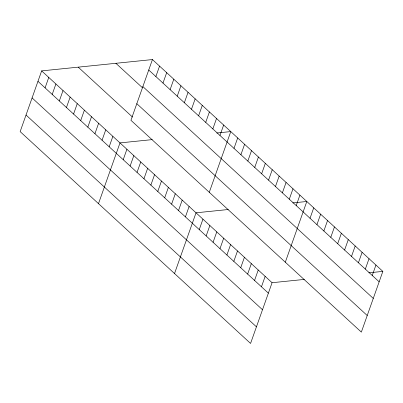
<?xml version="1.0" encoding="UTF-8"?>
<svg xmlns="http://www.w3.org/2000/svg" width="403" height="403" viewBox="0 0 403 403"><rect width="100%" height="100%" fill="white"/><g stroke="black" fill="none" stroke-linecap="round" stroke-linejoin="round"><path stroke-width="0.6" d="M152.435 59.563L130.93 120.285L361.345 332.112L382.85 271.39L152.435 59.563L41.655 70.888L20.15 131.61L250.565 343.437L272.07 282.715L304.361 279.41M45.081 87.869L48.773 77.436M52.204 94.418L55.896 83.985M59.327 100.962L63.019 90.529M66.445 107.51L70.142 97.078M73.568 114.059L77.26 103.626M80.691 120.603L84.383 110.175M87.814 127.152L91.506 116.719M94.932 133.7L98.629 123.268M102.055 140.249L105.752 129.816M109.178 146.793L112.87 136.36M98.493 203.631L119.993 142.909L152.289 139.609M123.212 159.694L126.905 149.266M155.86 76.545L159.558 66.112M130.124 166.051L133.821 155.618M162.983 83.089L166.681 72.661M137.035 172.403L140.733 161.976M170.106 89.637L173.799 79.205M143.952 178.761L147.644 168.328M177.229 96.186L180.922 85.753M150.863 185.113L154.556 174.685M184.352 102.735L188.045 92.302M157.775 191.47L161.467 181.038M191.47 109.278L195.168 98.846M164.686 197.823L168.383 187.395M198.593 115.827L202.286 105.395M171.597 204.18L175.295 193.747M205.716 122.376L209.409 111.943M178.514 210.532L182.206 200.1M212.839 128.92L216.532 118.492M185.425 216.89L189.118 206.457M219.957 135.468L223.655 125.036M174.529 273.531L196.029 212.809L228.325 209.51M209.273 192.307L230.778 131.585L216.764 133.015M199.248 229.599L202.946 219.167M233.992 148.369L237.689 137.942M206.16 235.951L209.857 225.519M240.908 154.727L244.601 144.294M213.076 242.309L216.769 231.876M247.82 161.079L251.512 150.646M219.988 248.661L223.68 238.228M254.731 167.436L258.424 157.004M226.899 255.018L230.592 244.586M261.643 173.789L265.34 163.356M233.811 261.371L237.508 250.938M268.554 180.146L272.252 169.713M240.722 267.728L244.419 257.295M275.471 186.498L279.163 176.066M247.638 274.08L251.331 263.648M282.382 192.856L286.075 182.423M254.55 280.438L258.242 270.005M289.294 199.208L292.986 188.775M261.461 286.79L265.154 276.357M296.205 205.565L299.903 195.133M285.309 262.207L306.814 201.485L292.8 202.921M310.033 218.275L313.725 207.842M316.944 224.627L320.637 214.195M323.856 230.984L327.548 220.552M330.767 237.337L334.465 226.904M337.679 243.694L341.376 233.261M344.595 250.046L348.288 239.614M351.507 256.404L355.199 245.971M358.418 262.756L362.111 252.323M365.33 269.113L369.027 258.681M372.241 275.466L375.939 265.033M368.836 272.821L382.85 271.39M148.742 69.996L379.158 281.823M142.864 86.59L373.279 298.416M115.878 63.301L142.581 87.854M136.808 103.692L367.224 315.514M78.212 67.15L132.516 117.077M41.655 70.888L272.07 282.715M37.958 81.32L268.373 293.147M32.084 97.919L262.499 309.741M26.029 115.016L256.444 326.838"/></g></svg>
